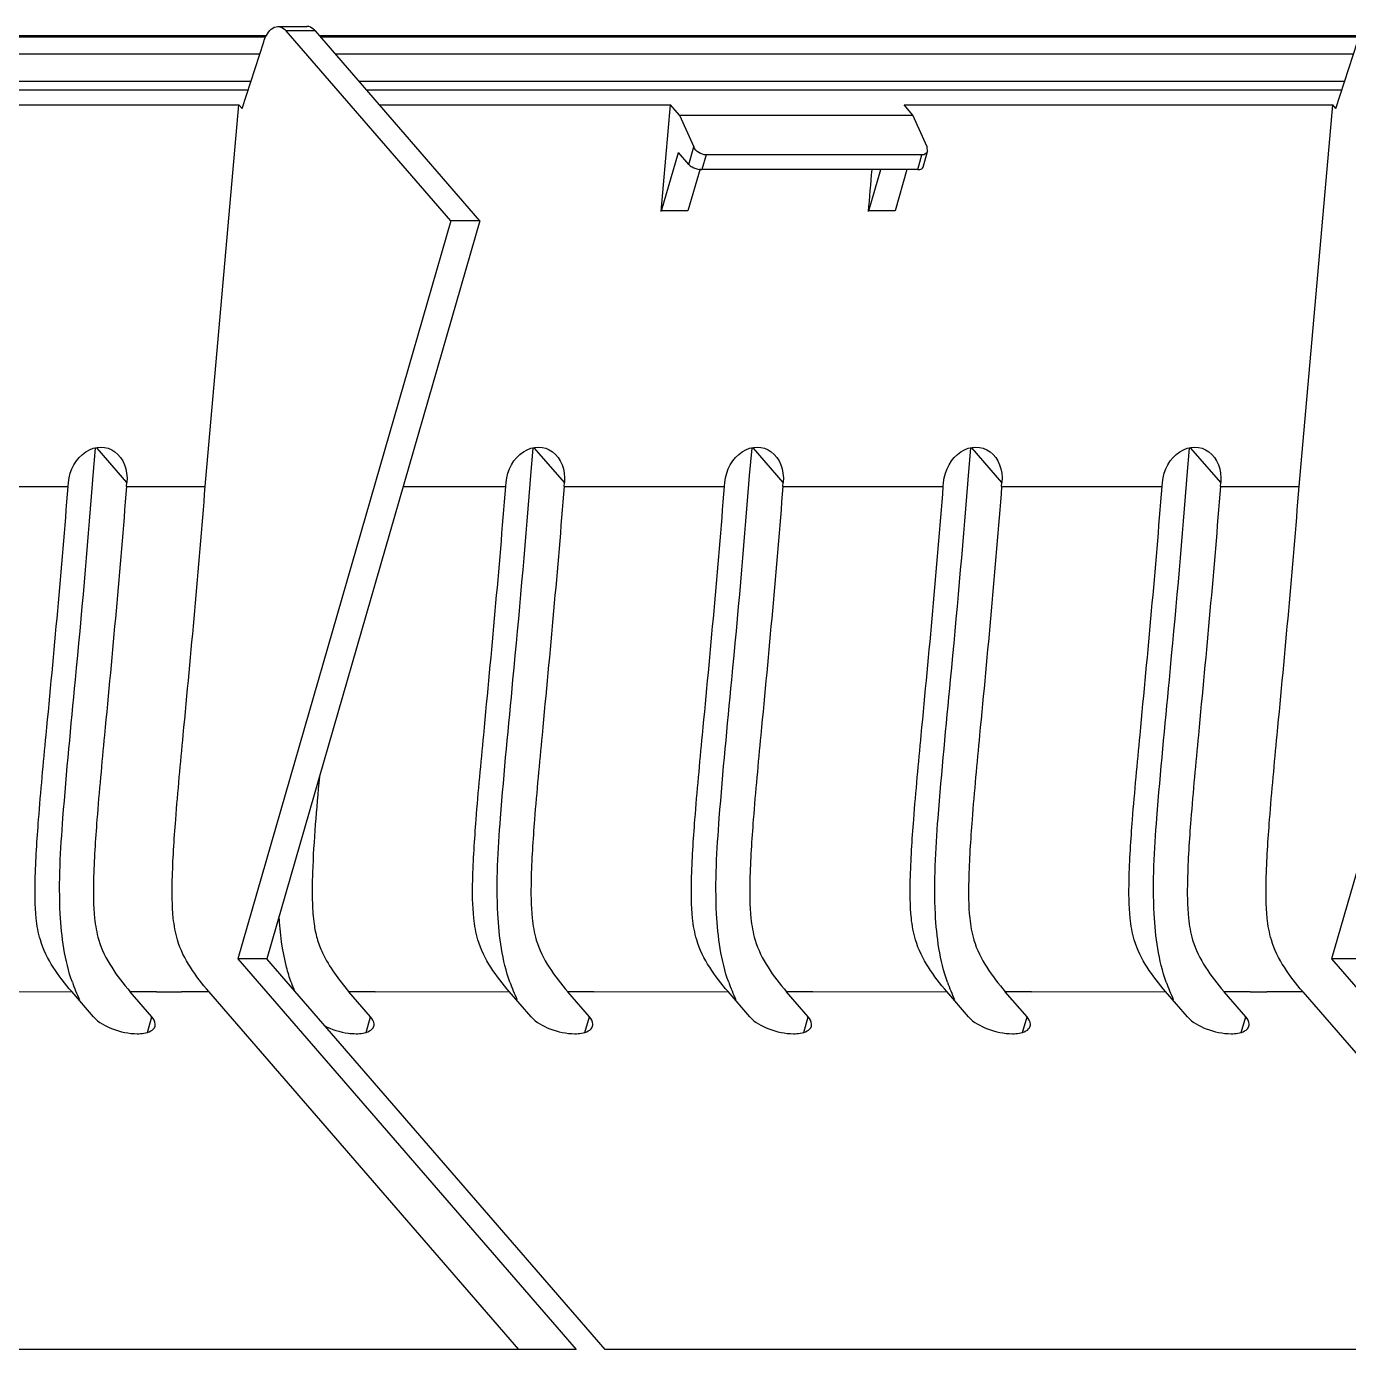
# Model space of a CAD drawing. Header units: millimetres. Extents: x -1 to 407, y -1 to 283.
# Drawn here: x 158.48 to 168.29, y 95.76 to 105.58 of the extents above; entities that cross this region are included whole.
import ezdxf

# ---------------------------------------------------------------- set-up
doc = ezdxf.new("R2010")
doc.units = ezdxf.units.MM
doc.header["$LTSCALE"] = 23.1
doc.layers.add('002-CHASSIS', color=7, linetype='CONTINUOUS')

msp = doc.modelspace()

# ---------------------------------------------------------------- linework, layer by layer
at = {"layer": '002-CHASSIS', "color": 7, "linetype": 'Continuous'}
for p, q in [((160.3472, 105.5819), (160.5637, 105.5819)), ((160.2636, 105.512), (154.1626, 105.512)), ((160.2587, 105.5019), (154.1713, 105.5019)), ((160.6262, 105.5484), (160.4097, 105.5484)), ((161.6306, 104.1387), (160.4097, 105.5484)), ((161.8471, 104.1387), (160.6262, 105.5484)), ((168.3825, 105.512), (160.6578, 105.512)), ((168.3777, 105.5019), (160.6665, 105.5019)), ((160.082, 104.9742), (160.2424, 105.4681)), ((168.201, 104.9742), (168.3614, 105.4681)), ((154.2787, 105.3779), (160.2131, 105.3779)), ((160.7739, 105.3779), (168.3321, 105.3779)), ((154.4546, 105.1748), (160.1472, 105.1748)), ((160.1257, 105.1088), (154.5118, 105.1088)), ((160.9498, 105.1748), (168.2661, 105.1748)), ((168.2447, 105.1088), (161.007, 105.1088)), ((154.6049, 105.0012), (160.0586, 105.0012)), ((159.8088, 102.1679), (160.0586, 105.0012)), ((160.082, 104.9742), (160.0586, 105.0012)), ((161.1001, 105.0012), (163.2629, 105.0012)), ((163.1938, 104.2076), (163.2629, 105.0012)), ((163.3296, 104.9242), (163.2629, 105.0012)), ((164.995, 105.0012), (168.1776, 105.0012)), ((165.0617, 104.9242), (164.995, 105.0012)), ((167.9278, 102.1679), (168.1776, 105.0012)), ((168.201, 104.9742), (168.1776, 105.0012)), ((163.3296, 104.9242), (165.0617, 104.9242)), ((163.3296, 104.9242), (163.4345, 104.6876)), ((165.1666, 104.6876), (165.0617, 104.9242)), ((163.1962, 104.2122), (163.3212, 104.6452)), ((163.397, 104.5577), (163.3212, 104.6452)), ((163.397, 104.5577), (163.4345, 104.6876)), ((163.5257, 104.6284), (163.4944, 104.5202)), ((165.1278, 104.6284), (163.5257, 104.6284)), ((165.0966, 104.5202), (165.1278, 104.6284)), ((165.1362, 104.5369), (165.1703, 104.6549)), ((165.1703, 104.6548), (165.1666, 104.6876)), ((163.4811, 104.524), (163.3911, 104.2122)), ((165.0966, 104.5202), (163.4944, 104.5202)), ((164.7334, 104.2122), (164.8224, 104.5202)), ((165.0172, 104.5202), (164.9283, 104.2122)), ((163.3911, 104.2122), (163.1962, 104.2122)), ((164.9283, 104.2122), (164.7334, 104.2122)), ((161.6306, 104.1387), (160.0494, 98.6611)), ((161.8471, 104.1387), (160.2659, 98.6611)), ((161.8471, 104.1387), (161.6306, 104.1387)), ((169.7496, 104.1387), (168.1683, 98.6611)), ((158.9776, 102.2491), (158.9954, 102.4515)), ((159.2269, 102.1978), (159.006, 102.4529)), ((162.2251, 102.2491), (162.243, 102.4513)), ((162.4745, 102.1978), (162.2537, 102.4528)), ((163.8489, 102.2491), (163.8668, 102.4513)), ((164.0983, 102.1978), (163.8775, 102.4528)), ((165.4727, 102.2491), (165.4906, 102.4513)), ((165.7221, 102.1978), (165.5013, 102.4528)), ((167.0965, 102.2491), (167.1144, 102.4515)), ((167.3459, 102.1978), (167.125, 102.4529)), ((158.9725, 102.1834), (158.9776, 102.2491)), ((162.2201, 102.1834), (162.2251, 102.2491)), ((163.8439, 102.1834), (163.8489, 102.2491)), ((165.4677, 102.1834), (165.4727, 102.2491)), ((167.0915, 102.1834), (167.0965, 102.2491)), ((157.6004, 102.1679), (158.7912, 102.1679)), ((158.7912, 102.1679), (158.7939, 102.1978)), ((159.2242, 102.1679), (159.2269, 102.1978)), ((159.2242, 102.1679), (159.8088, 102.1679)), ((161.2782, 102.1679), (162.0388, 102.1679)), ((162.0388, 102.1679), (162.0415, 102.1978)), ((162.4718, 102.1679), (162.4745, 102.1978)), ((162.4718, 102.1679), (163.6626, 102.1679)), ((163.6626, 102.1679), (163.6653, 102.1978)), ((164.0956, 102.1679), (164.0983, 102.1978)), ((164.0956, 102.1679), (165.2864, 102.1679)), ((165.2864, 102.1679), (165.2891, 102.1978)), ((165.7194, 102.1679), (165.7221, 102.1978)), ((165.7194, 102.1679), (166.9102, 102.1679)), ((166.9102, 102.1679), (166.9129, 102.1978)), ((167.3432, 102.1679), (167.3459, 102.1978)), ((167.3432, 102.1679), (167.9278, 102.1679)), ((160.2659, 98.6611), (160.0494, 98.6611)), ((160.0494, 98.6611), (162.5608, 95.7611)), ((162.7773, 95.7611), (160.2659, 98.6611)), ((168.3849, 98.6611), (168.1683, 98.6611)), ((168.1683, 98.6611), (170.6798, 95.7611)), ((157.822, 98.4173), (158.8177, 98.4175)), ((158.9797, 98.2305), (158.8176, 98.4176)), ((159.446, 98.4169), (159.2511, 98.417)), ((159.4127, 98.2305), (159.2511, 98.417)), ((159.8361, 98.4166), (159.632, 98.4168)), ((162.1358, 95.7611), (159.8353, 98.4175)), ((161.0696, 98.4173), (160.8749, 98.4171)), ((161.0365, 98.2305), (160.8749, 98.4171)), ((161.0696, 98.4173), (162.0653, 98.4175)), ((162.2273, 98.2305), (162.0652, 98.4176)), ((162.6934, 98.4173), (162.4987, 98.4171)), ((162.6603, 98.2305), (162.4987, 98.4171)), ((162.6934, 98.4173), (163.6891, 98.4175)), ((163.8511, 98.2305), (163.689, 98.4176)), ((164.3172, 98.4173), (164.1225, 98.4171)), ((164.2841, 98.2305), (164.1225, 98.4171)), ((164.3172, 98.4173), (165.3129, 98.4175)), ((165.4748, 98.2305), (165.3128, 98.4176)), ((165.941, 98.4173), (165.7463, 98.4171)), ((165.9079, 98.2305), (165.7463, 98.4171)), ((165.941, 98.4173), (166.9367, 98.4175)), ((167.0986, 98.2305), (166.9366, 98.4176)), ((167.565, 98.4169), (167.3701, 98.417)), ((167.5317, 98.2305), (167.3701, 98.417)), ((167.9551, 98.4166), (167.6871, 98.4168)), ((167.9551, 98.4166), (170.2548, 95.7611)), ((159.3794, 98.1152), (159.4127, 98.2305)), ((161.0032, 98.1152), (161.0365, 98.2305)), ((162.627, 98.1152), (162.6603, 98.2305)), ((164.2508, 98.1152), (164.2841, 98.2305)), ((165.8746, 98.1152), (165.9079, 98.2305)), ((167.4984, 98.1152), (167.5317, 98.2305)), ((162.5608, 95.7611), (156.7574, 95.7611)), ((170.6798, 95.7611), (162.7773, 95.7611))]:
    msp.add_line(p, q, dxfattribs=at)
for centre, radius, start, end in [((37.1366, 115.3819), 128.0828, 354.995025, 355.135368), ((160.0671, 98.9253), 1.3196, 199.39556, 205.3877), ((161.6899, 98.9248), 1.3185, 199.38968, 202.51312), ((163.3147, 98.9253), 1.3196, 199.39556, 205.3877), ((164.9385, 98.9253), 1.3196, 199.39556, 205.3877), ((166.5623, 98.9253), 1.3196, 199.39556, 205.3877), ((168.1861, 98.9253), 1.3196, 199.39556, 205.3877)]:
    msp.add_arc(centre, radius, start, end, dxfattribs=at)
at = {"layer": '002-CHASSIS', "color": 7, "linetype": 'Continuous', "extrusion": (0, 0, -1)}
for centre, major_axis, ratio, start_param, end_param in [((163.4995, 104.6876), (-0.0646, 0.0416), 0.650496, -2.351476, -0.78068), ((165.1016, 104.6876), (-0.0646, 0.0416), 0.650496, 2.948734, 3.931709), ((159.0104, 102.1978), (0.0679, 0.2562), 0.807488, 4.501607, 7.6432), ((162.258, 102.1978), (0.0679, 0.2562), 0.807488, 4.501607, 7.6432), ((163.8818, 102.1978), (0.0679, 0.2562), 0.807488, 4.501607, 7.6432), ((165.5056, 102.1978), (0.0679, 0.2562), 0.807488, 4.501607, 7.6432), ((167.1294, 102.1978), (0.0679, 0.2562), 0.807488, 4.501607, 7.6432)]:
    msp.add_ellipse(centre, major_axis=major_axis, ratio=ratio, start_param=start_param, end_param=end_param, dxfattribs=at)
at = {"layer": '002-CHASSIS', "color": 7, "linetype": 'Continuous'}
for points, knots in [([(160.2424, 105.4681), (160.2477, 105.4844), (160.2661, 105.5322), (160.3113, 105.5819), (160.3472, 105.5819)], [0, 0, 0, 0, 0.322915, 1, 1, 1, 1]), ([(160.3472, 105.5819), (160.3527, 105.5819), (160.3769, 105.5787), (160.3975, 105.5625), (160.4097, 105.5484)], [0, 0, 0, 0, 0.227738, 1, 1, 1, 1]), ([(160.6262, 105.5484), (160.6218, 105.5536), (160.605, 105.5706), (160.5809, 105.5819), (160.5637, 105.5819)], [0, 0, 0, 0, 0.284791, 1, 1, 1, 1]), ([(165.0966, 104.5202), (165.1015, 104.5202), (165.1155, 104.5209), (165.1335, 104.5275), (165.1362, 104.5369)], [0, 0, 0, 0, 0.335684, 1, 1, 1, 1]), ([(158.8176, 98.4176), (158.7208, 98.5315), (158.5941, 98.705), (158.5445, 99.0017), (158.5443, 99.3013), (158.5738, 99.7546), (158.6665, 100.7282), (158.7441, 101.5522), (158.7912, 102.1679)], [0, 0, 0, 0, 0.11716, 0.160316, 0.233683, 0.351573, 0.516156, 1, 1, 1, 1]), ([(158.8223, 98.4871), (158.7651, 98.6496), (158.7096, 99.0619), (158.7558, 99.8126), (158.8606, 100.8733), (158.9349, 101.6989), (158.9725, 102.1834)], [0, 0, 0, 0, 0.139199, 0.3305, 0.607487, 1, 1, 1, 1]), ([(159.2242, 102.1679), (159.1771, 101.5521), (159.0995, 100.728), (159.0068, 99.7542), (158.9773, 99.301), (158.9776, 99.0014), (159.0272, 98.7047), (159.1541, 98.5311), (159.2511, 98.4171)], [0, 0, 0, 0, 0.483858, 0.648424, 0.766282, 0.839608, 0.882748, 1, 1, 1, 1]), ([(159.8353, 98.4175), (159.7384, 98.5314), (159.6117, 98.705), (159.5621, 99.0017), (159.5619, 99.3013), (159.5914, 99.7546), (159.6841, 100.7282), (159.7617, 101.5522), (159.8088, 102.1679)], [0, 0, 0, 0, 0.117174, 0.160328, 0.233689, 0.351574, 0.516154, 1, 1, 1, 1]), ([(162.0652, 98.4176), (161.9684, 98.5315), (161.8417, 98.705), (161.7921, 99.0017), (161.7919, 99.3013), (161.8214, 99.7546), (161.9141, 100.7282), (161.9917, 101.5522), (162.0388, 102.1679)], [0, 0, 0, 0, 0.11716, 0.160316, 0.233683, 0.351573, 0.516156, 1, 1, 1, 1]), ([(162.0699, 98.4871), (162.0127, 98.6496), (161.9572, 99.0619), (162.0034, 99.8126), (162.1082, 100.8733), (162.1825, 101.6989), (162.2201, 102.1834)], [0, 0, 0, 0, 0.139199, 0.3305, 0.607487, 1, 1, 1, 1]), ([(162.4718, 102.1679), (162.4247, 101.5521), (162.3471, 100.728), (162.2544, 99.7542), (162.2249, 99.301), (162.2252, 99.0014), (162.2748, 98.7047), (162.4017, 98.5311), (162.4987, 98.4171)], [0, 0, 0, 0, 0.483858, 0.648424, 0.766282, 0.839608, 0.882748, 1, 1, 1, 1]), ([(163.689, 98.4176), (163.5922, 98.5315), (163.4655, 98.705), (163.4159, 99.0017), (163.4157, 99.3013), (163.4452, 99.7546), (163.5379, 100.7282), (163.6155, 101.5522), (163.6626, 102.1679)], [0, 0, 0, 0, 0.11716, 0.160316, 0.233683, 0.351573, 0.516156, 1, 1, 1, 1]), ([(163.6937, 98.4871), (163.6365, 98.6496), (163.581, 99.0619), (163.6272, 99.8126), (163.732, 100.8733), (163.8063, 101.6989), (163.8439, 102.1834)], [0, 0, 0, 0, 0.139199, 0.3305, 0.607487, 1, 1, 1, 1]), ([(164.0956, 102.1679), (164.0485, 101.5521), (163.9709, 100.728), (163.8782, 99.7542), (163.8487, 99.301), (163.849, 99.0014), (163.8986, 98.7047), (164.0255, 98.5311), (164.1225, 98.4171)], [0, 0, 0, 0, 0.483858, 0.648424, 0.766282, 0.839608, 0.882748, 1, 1, 1, 1]), ([(165.3128, 98.4176), (165.216, 98.5315), (165.0893, 98.705), (165.0397, 99.0017), (165.0395, 99.3013), (165.069, 99.7546), (165.1617, 100.7282), (165.2393, 101.5522), (165.2864, 102.1679)], [0, 0, 0, 0, 0.11716, 0.160316, 0.233683, 0.351573, 0.516156, 1, 1, 1, 1]), ([(165.3175, 98.4871), (165.2603, 98.6496), (165.2048, 99.0619), (165.251, 99.8126), (165.3558, 100.8733), (165.4301, 101.6989), (165.4677, 102.1834)], [0, 0, 0, 0, 0.139199, 0.3305, 0.607487, 1, 1, 1, 1]), ([(165.7194, 102.1679), (165.6723, 101.5521), (165.5947, 100.728), (165.502, 99.7542), (165.4725, 99.301), (165.4728, 99.0014), (165.5224, 98.7047), (165.6493, 98.5311), (165.7463, 98.4171)], [0, 0, 0, 0, 0.483858, 0.648424, 0.766282, 0.839608, 0.882748, 1, 1, 1, 1]), ([(166.9366, 98.4176), (166.8398, 98.5315), (166.7131, 98.705), (166.6635, 99.0017), (166.6633, 99.3013), (166.6928, 99.7546), (166.7855, 100.7282), (166.8631, 101.5522), (166.9102, 102.1679)], [0, 0, 0, 0, 0.11716, 0.160316, 0.233683, 0.351573, 0.516156, 1, 1, 1, 1]), ([(166.9413, 98.4871), (166.8841, 98.6496), (166.8286, 99.0619), (166.8748, 99.8126), (166.9796, 100.8733), (167.0539, 101.6989), (167.0915, 102.1834)], [0, 0, 0, 0, 0.139199, 0.3305, 0.607487, 1, 1, 1, 1]), ([(167.3432, 102.1679), (167.2961, 101.5521), (167.2185, 100.728), (167.1258, 99.7542), (167.0963, 99.301), (167.0966, 99.0014), (167.1462, 98.7047), (167.2731, 98.5311), (167.3701, 98.4171)], [0, 0, 0, 0, 0.483858, 0.648424, 0.766282, 0.839608, 0.882748, 1, 1, 1, 1]), ([(167.9543, 98.4175), (167.8574, 98.5314), (167.7307, 98.705), (167.6811, 99.0017), (167.6809, 99.3013), (167.7104, 99.7546), (167.8031, 100.7282), (167.8807, 101.5522), (167.9278, 102.1679)], [0, 0, 0, 0, 0.117174, 0.160327, 0.233688, 0.351574, 0.516154, 1, 1, 1, 1]), ([(160.6556, 100.0114), (160.6342, 99.7755), (160.606, 99.4632), (160.6008, 99.0982), (160.6116, 98.9339), (160.6359, 98.8099), (160.7053, 98.6312), (160.7996, 98.5056), (160.8749, 98.4171)], [0, 0, 0, 0, 0.426408, 0.564064, 0.656609, 0.722366, 0.790718, 1, 1, 1, 1]), ([(160.4461, 98.4871), (160.4332, 98.5238), (160.3845, 98.6845), (160.3641, 98.8526), (160.3572, 98.9813)], [0, 0, 0, 0, 0.231929, 1, 1, 1, 1]), ([(158.9797, 98.2305), (159.0158, 98.1888), (159.1251, 98.1316), (159.2416, 98.1055), (159.3044, 98.1055)], [0, 0, 0, 0, 0.46771, 1, 1, 1, 1]), ([(159.4363, 98.1611), (159.4378, 98.1663), (159.4405, 98.1918), (159.4256, 98.2156), (159.4127, 98.2305)], [0, 0, 0, 0, 0.213826, 1, 1, 1, 1]), ([(161.0601, 98.1611), (161.0616, 98.1663), (161.0643, 98.1918), (161.0494, 98.2156), (161.0365, 98.2305)], [0, 0, 0, 0, 0.213826, 1, 1, 1, 1]), ([(162.2273, 98.2305), (162.2634, 98.1888), (162.3727, 98.1316), (162.4892, 98.1055), (162.552, 98.1055)], [0, 0, 0, 0, 0.46771, 1, 1, 1, 1]), ([(162.6839, 98.1611), (162.6854, 98.1663), (162.6881, 98.1918), (162.6732, 98.2156), (162.6603, 98.2305)], [0, 0, 0, 0, 0.213826, 1, 1, 1, 1]), ([(163.8511, 98.2305), (163.8872, 98.1888), (163.9965, 98.1316), (164.113, 98.1055), (164.1758, 98.1055)], [0, 0, 0, 0, 0.46771, 1, 1, 1, 1]), ([(164.3077, 98.1611), (164.3092, 98.1663), (164.3119, 98.1918), (164.297, 98.2156), (164.2841, 98.2305)], [0, 0, 0, 0, 0.213826, 1, 1, 1, 1]), ([(165.4748, 98.2305), (165.511, 98.1888), (165.6203, 98.1316), (165.7368, 98.1055), (165.7996, 98.1055)], [0, 0, 0, 0, 0.46771, 1, 1, 1, 1]), ([(165.9315, 98.1611), (165.933, 98.1663), (165.9357, 98.1918), (165.9208, 98.2156), (165.9079, 98.2305)], [0, 0, 0, 0, 0.213826, 1, 1, 1, 1]), ([(167.0986, 98.2305), (167.1348, 98.1888), (167.2441, 98.1316), (167.3606, 98.1055), (167.4234, 98.1055)], [0, 0, 0, 0, 0.46771, 1, 1, 1, 1]), ([(167.5553, 98.1611), (167.5568, 98.1663), (167.5595, 98.1918), (167.5446, 98.2156), (167.5317, 98.2305)], [0, 0, 0, 0, 0.213826, 1, 1, 1, 1]), ([(159.3044, 98.1055), (159.3209, 98.1055), (159.3675, 98.1077), (159.4273, 98.1299), (159.4363, 98.1611)], [0, 0, 0, 0, 0.336539, 1, 1, 1, 1]), ([(160.692, 98.1652), (160.7472, 98.1365), (160.8273, 98.1118), (160.9088, 98.1055), (160.9282, 98.1055)], [0, 0, 0, 0, 0.762095, 1, 1, 1, 1]), ([(160.9282, 98.1055), (160.9447, 98.1055), (160.9913, 98.1077), (161.0511, 98.1299), (161.0601, 98.1611)], [0, 0, 0, 0, 0.336539, 1, 1, 1, 1]), ([(162.552, 98.1055), (162.5685, 98.1055), (162.6151, 98.1077), (162.6749, 98.1299), (162.6839, 98.1611)], [0, 0, 0, 0, 0.336539, 1, 1, 1, 1]), ([(164.1758, 98.1055), (164.1923, 98.1055), (164.2389, 98.1077), (164.2987, 98.1299), (164.3077, 98.1611)], [0, 0, 0, 0, 0.336539, 1, 1, 1, 1]), ([(165.7996, 98.1055), (165.8161, 98.1055), (165.8627, 98.1077), (165.9225, 98.1299), (165.9315, 98.1611)], [0, 0, 0, 0, 0.336539, 1, 1, 1, 1]), ([(167.4234, 98.1055), (167.4399, 98.1055), (167.4865, 98.1077), (167.5463, 98.1299), (167.5553, 98.1611)], [0, 0, 0, 0, 0.336539, 1, 1, 1, 1])]:
    msp.add_open_spline(points, degree=3, knots=knots, dxfattribs=at)
for points in [[(163.397, 104.5577), (163.4039, 104.5498), (163.4129, 104.5438), (163.4221, 104.5389)], [(163.4221, 104.5389), (163.4402, 104.5292), (163.4607, 104.5231), (163.4812, 104.5209)], [(163.4812, 104.5209), (163.4856, 104.5205), (163.49, 104.5202), (163.4944, 104.5202)], [(159.446, 98.4169), (159.508, 98.4175), (159.57, 98.4177), (159.632, 98.4168)], [(167.565, 98.4169), (167.6057, 98.4175), (167.6464, 98.4177), (167.6871, 98.4168)]]:
    msp.add_open_spline(points, degree=3, dxfattribs=at)

doc.saveas('drawing.dxf')
